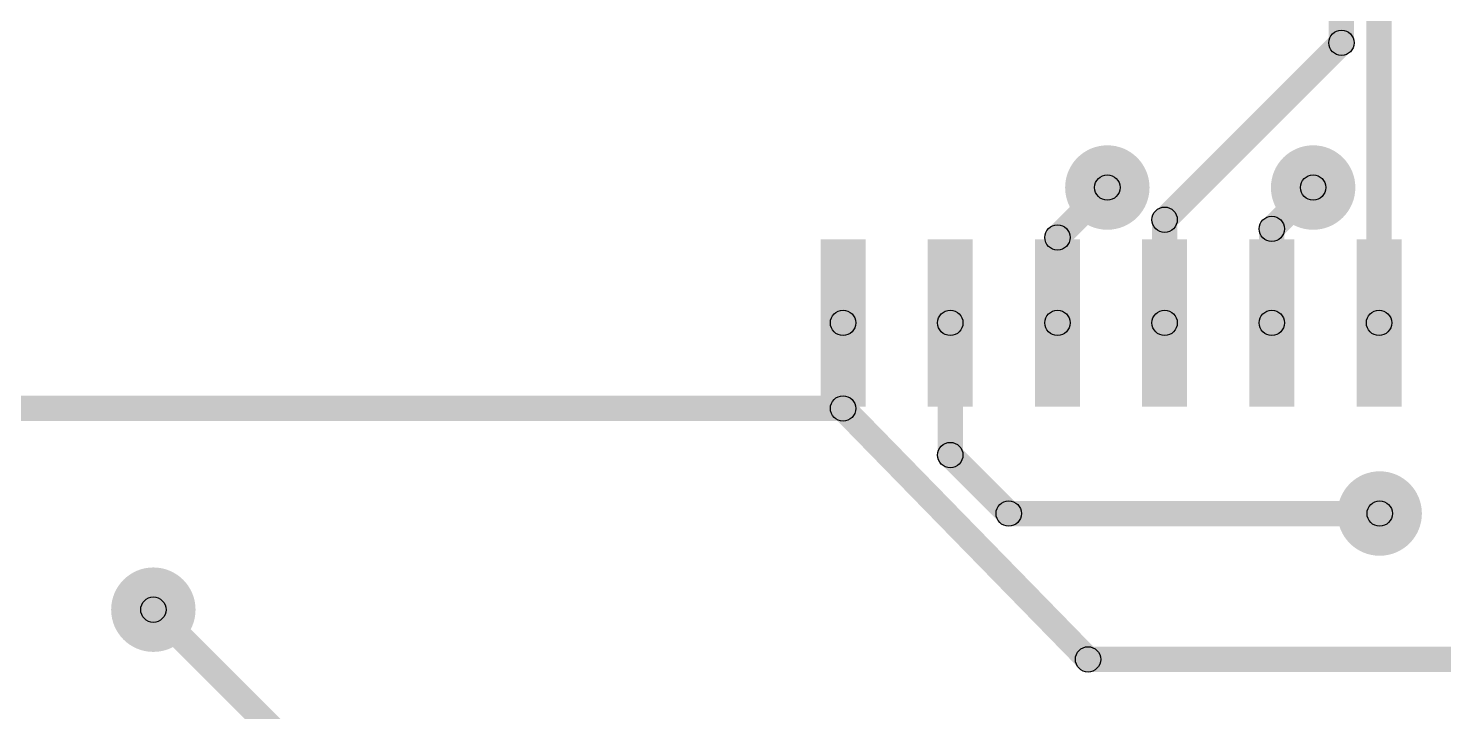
# Model space of a CAD drawing. Header units: millimetres. Extents: x 0 to 3.58, y 0 to 2.95.
# Drawn here: x 1.417 to 2.077, y 0.905 to 1.224 of the extents above; entities that cross this region are included whole.
import ezdxf

# ---------------------------------------------------------------- set-up
doc = ezdxf.new("R2010")
doc.units = ezdxf.units.MM
doc.header["$MEASUREMENT"] = 0
doc.layers.add('BottomLayer', color=5, linetype='Continuous')
doc.layers.add('ViaHoleLayer', color=16, linetype='Continuous')

# ---------------------------------------------------------------- blocks, each defined once
blk = doc.blocks.new('SOIC127PX1032X265_28N_B_51')
at = {"layer": 'BottomLayer'}
for points in [[(-0.224, -0.0645), (-0.146, -0.0645), (-0.146, -0.0855), (-0.224, -0.0855)], [(-0.224, -0.1145), (-0.146, -0.1145), (-0.146, -0.1355), (-0.224, -0.1355)], [(-0.224, -0.1645), (-0.146, -0.1645), (-0.146, -0.1855), (-0.224, -0.1855)], [(-0.224, -0.2145), (-0.146, -0.2145), (-0.146, -0.2355), (-0.224, -0.2355)], [(-0.224, -0.2645), (-0.146, -0.2645), (-0.146, -0.2855), (-0.224, -0.2855)], [(-0.224, -0.3145), (-0.146, -0.3145), (-0.146, -0.3355), (-0.224, -0.3355)]]:
    blk.add_hatch(color=5, dxfattribs=at).paths.add_polyline_path(points)

msp = doc.modelspace()

# ---------------------------------------------------------------- hatches: boundary and pattern name
at = {"layer": 'BottomLayer'}
for points in [[(2.03543, 1.21715), (2.02362, 1.21715), (2.02362, 1.26419), (2.03543, 1.26419)], [(2.05295, 1.08658), (2.04114, 1.08658), (2.04114, 1.24753), (2.05295, 1.24753)], [(1.95122, 1.13049), (1.94287, 1.13885), (2.02535, 1.22133), (2.0337, 1.21297)], [(1.90122, 1.12222), (1.89287, 1.13057), (1.91615, 1.15385), (1.9245, 1.14549)], [(2.00122, 1.12622), (1.99287, 1.13457), (2.01215, 1.15385), (2.0205, 1.14549)], [(1.95295, 1.08658), (1.94114, 1.08658), (1.94114, 1.13467), (1.95295, 1.13467)], [(2.00295, 1.08658), (1.99114, 1.08658), (1.99114, 1.1304), (2.00295, 1.1304)], [(1.90295, 1.08658), (1.89114, 1.08658), (1.89114, 1.1264), (1.90295, 1.1264)], [(1.80295, 1.04667), (1.79114, 1.04667), (1.79114, 1.08658), (1.80295, 1.08658)], [(1.85295, 1.02494), (1.84114, 1.02494), (1.84114, 1.08658), (1.85295, 1.08658)], [(0.92332, 1.04076), (0.92332, 1.05257), (1.79705, 1.05257), (1.79705, 1.04076)], [(1.79282, 1.04254), (1.80127, 1.0508), (1.91555, 0.9338), (1.9071, 0.92554)], [(1.84287, 1.02077), (1.85122, 1.02912), (1.8785, 1.00185), (1.87015, 0.99349)], [(1.87432, 0.99176), (1.87432, 1.00357), (2.04736, 1.00357), (2.04736, 0.99176)], [(1.47115, 0.94867), (1.4795, 0.95702), (1.76667, 0.66985), (1.75832, 0.66149)], [(1.91132, 0.92376), (1.91132, 0.93557), (2.34032, 0.93557), (2.34032, 0.92376)]]:
    msp.add_hatch(color=5, dxfattribs=at).paths.add_polyline_path(points)
h = msp.add_hatch(color=5, dxfattribs=at)
edge = h.paths.add_edge_path()
edge.add_arc((2.02953, 1.21715), 0.00591, 0, 360)
h = msp.add_hatch(color=5, dxfattribs=at)
edge = h.paths.add_edge_path()
edge.add_arc((2.02953, 1.21715), 0.00591, 0, 360)
h = msp.add_hatch(color=5, dxfattribs=at)
edge = h.paths.add_edge_path()
edge.add_arc((1.92032, 1.14967), 0.01969, 0, 360)
h = msp.add_hatch(color=5, dxfattribs=at)
edge = h.paths.add_edge_path()
edge.add_arc((2.01632, 1.14967), 0.01969, 0, 360)
h = msp.add_hatch(color=5, dxfattribs=at)
edge = h.paths.add_edge_path()
edge.add_arc((1.92032, 1.14967), 0.00591, 0, 360)
h = msp.add_hatch(color=5, dxfattribs=at)
edge = h.paths.add_edge_path()
edge.add_arc((2.01632, 1.14967), 0.00591, 0, 360)
h = msp.add_hatch(color=5, dxfattribs=at)
edge = h.paths.add_edge_path()
edge.add_arc((1.94705, 1.13467), 0.00591, 0, 360)
h = msp.add_hatch(color=5, dxfattribs=at)
edge = h.paths.add_edge_path()
edge.add_arc((1.94705, 1.13467), 0.00591, 0, 360)
h = msp.add_hatch(color=5, dxfattribs=at)
edge = h.paths.add_edge_path()
edge.add_arc((1.99705, 1.1304), 0.00591, 0, 360)
h = msp.add_hatch(color=5, dxfattribs=at)
edge = h.paths.add_edge_path()
edge.add_arc((1.99705, 1.1304), 0.00591, 0, 360)
h = msp.add_hatch(color=5, dxfattribs=at)
edge = h.paths.add_edge_path()
edge.add_arc((1.89705, 1.1264), 0.00591, 0, 360)
h = msp.add_hatch(color=5, dxfattribs=at)
edge = h.paths.add_edge_path()
edge.add_arc((1.89705, 1.1264), 0.00591, 0, 360)
h = msp.add_hatch(color=5, dxfattribs=at)
edge = h.paths.add_edge_path()
edge.add_arc((1.79705, 1.08658), 0.00591, 0, 360)
h = msp.add_hatch(color=5, dxfattribs=at)
edge = h.paths.add_edge_path()
edge.add_arc((1.84705, 1.08658), 0.00591, 0, 360)
h = msp.add_hatch(color=5, dxfattribs=at)
edge = h.paths.add_edge_path()
edge.add_arc((1.89705, 1.08658), 0.00591, 0, 360)
h = msp.add_hatch(color=5, dxfattribs=at)
edge = h.paths.add_edge_path()
edge.add_arc((1.94705, 1.08658), 0.00591, 0, 360)
h = msp.add_hatch(color=5, dxfattribs=at)
edge = h.paths.add_edge_path()
edge.add_arc((1.99705, 1.08658), 0.00591, 0, 360)
h = msp.add_hatch(color=5, dxfattribs=at)
edge = h.paths.add_edge_path()
edge.add_arc((2.04705, 1.08658), 0.00591, 0, 360)
h = msp.add_hatch(color=5, dxfattribs=at)
edge = h.paths.add_edge_path()
edge.add_arc((1.79705, 1.04667), 0.00591, 0, 360)
h = msp.add_hatch(color=5, dxfattribs=at)
edge = h.paths.add_edge_path()
edge.add_arc((1.79705, 1.04667), 0.00591, 0, 360)
h = msp.add_hatch(color=5, dxfattribs=at)
edge = h.paths.add_edge_path()
edge.add_arc((1.79705, 1.04667), 0.00591, 0, 360)
h = msp.add_hatch(color=5, dxfattribs=at)
edge = h.paths.add_edge_path()
edge.add_arc((1.84705, 1.02494), 0.00591, 0, 360)
h = msp.add_hatch(color=5, dxfattribs=at)
edge = h.paths.add_edge_path()
edge.add_arc((1.84705, 1.02494), 0.00591, 0, 360)
h = msp.add_hatch(color=5, dxfattribs=at)
edge = h.paths.add_edge_path()
edge.add_arc((2.04736, 0.99767), 0.01969, 0, 360)
h = msp.add_hatch(color=5, dxfattribs=at)
edge = h.paths.add_edge_path()
edge.add_arc((1.87432, 0.99767), 0.00591, 0, 360)
h = msp.add_hatch(color=5, dxfattribs=at)
edge = h.paths.add_edge_path()
edge.add_arc((1.87432, 0.99767), 0.00591, 0, 360)
h = msp.add_hatch(color=5, dxfattribs=at)
edge = h.paths.add_edge_path()
edge.add_arc((2.04736, 0.99767), 0.00591, 0, 360)
h = msp.add_hatch(color=5, dxfattribs=at)
edge = h.paths.add_edge_path()
edge.add_arc((1.47532, 0.95284), 0.01969, 0, 360)
h = msp.add_hatch(color=5, dxfattribs=at)
edge = h.paths.add_edge_path()
edge.add_arc((1.47532, 0.95284), 0.00591, 0, 360)
h = msp.add_hatch(color=5, dxfattribs=at)
edge = h.paths.add_edge_path()
edge.add_arc((1.91132, 0.92967), 0.00591, 0, 360)
h = msp.add_hatch(color=5, dxfattribs=at)
edge = h.paths.add_edge_path()
edge.add_arc((1.91132, 0.92967), 0.00591, 0, 360)
at = {"layer": 'ViaHoleLayer'}
h = msp.add_hatch(color=16, dxfattribs=at)
edge = h.paths.add_edge_path()
edge.add_arc((1.92032, 1.14967), 0.01181, 0, 360)
h = msp.add_hatch(color=16, dxfattribs=at)
edge = h.paths.add_edge_path()
edge.add_arc((2.01632, 1.14967), 0.01181, 0, 360)
h = msp.add_hatch(color=16, dxfattribs=at)
edge = h.paths.add_edge_path()
edge.add_arc((2.04736, 0.99767), 0.01181, 0, 360)
h = msp.add_hatch(color=16, dxfattribs=at)
edge = h.paths.add_edge_path()
edge.add_arc((1.47532, 0.95284), 0.01181, 0, 360)

# ---------------------------------------------------------------- linework, layer by layer
at = {"layer": 'BottomLayer'}
for centre in [(2.02953, 1.21715), (2.02953, 1.21715), (1.92032, 1.14967), (2.01632, 1.14967), (1.94705, 1.13467), (1.94705, 1.13467), (1.99705, 1.1304), (1.99705, 1.1304), (1.89705, 1.1264), (1.89705, 1.1264), (1.79705, 1.08658), (1.84705, 1.08658), (1.89705, 1.08658), (1.94705, 1.08658), (1.99705, 1.08658), (2.04705, 1.08658), (1.79705, 1.04667), (1.79705, 1.04667), (1.79705, 1.04667), (1.84705, 1.02494), (1.84705, 1.02494), (1.87432, 0.99767), (1.87432, 0.99767), (2.04736, 0.99767), (1.47532, 0.95284), (1.91132, 0.92967), (1.91132, 0.92967)]:
    msp.add_circle(centre, 0.00591, dxfattribs=at)

# ---------------------------------------------------------------- block references
at = {"rotation": 270}
msp.add_blockref('SOIC127PX1032X265_28N_B_51', (2.12205, 0.90157), dxfattribs=at)

doc.saveas('drawing.dxf')
